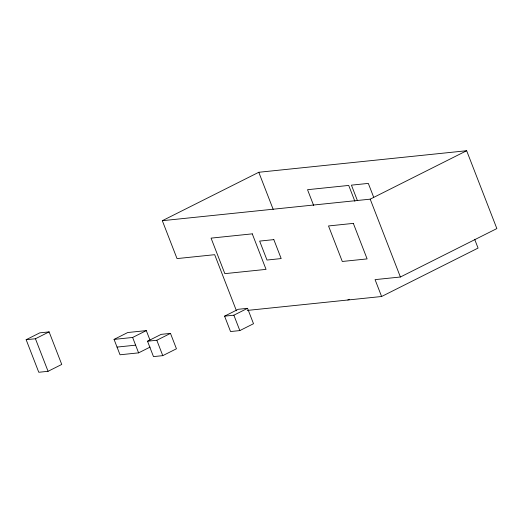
<?xml version="1.0" encoding="UTF-8"?>
<svg xmlns="http://www.w3.org/2000/svg" width="523" height="523" viewBox="0 0 523 523"><rect width="100%" height="100%" fill="white"/><g stroke="black" fill="none" stroke-linecap="round" stroke-linejoin="round"><path stroke-width="0.78" d="M236.429 310.76L214.678 254.688L177.022 258.591L162.326 220.699L258.787 172.276L466.653 150.729L496.85 228.577L400.396 277.007L375.063 279.628L381.607 296.502L478.068 248.079L474.649 239.273M26.15 339.708L39.82 332.844L49.11 331.883L61.74 364.439L48.064 371.304L38.78 372.271L26.15 339.708L35.44 338.747L49.11 331.883M162.326 220.699L370.199 199.158L466.653 150.729M150.114 347.076L138.602 352.862L120.029 354.784L114.06 339.394L127.73 332.53L146.303 330.601L150.003 340.133M114.06 339.394L132.633 337.466L146.303 330.601M147.519 341.218L161.189 334.354L170.478 333.393L176.447 348.782L162.777 355.647L153.487 356.608L147.519 341.218L156.808 340.257L170.478 333.393M224.583 316.154L238.253 309.289L247.542 308.328L253.511 323.717L239.835 330.582L230.551 331.549L224.583 316.154L233.866 315.192L247.542 308.328M347.834 299.999L349.292 299.274M247.242 310.427L381.607 296.502M117.041 347.089L135.62 345.16M373.631 197.106L368.316 183.396L351.43 185.149L357.333 200.381M370.199 199.158L400.396 277.007M354.882 201.303L348.723 185.43L307.524 189.699L313.682 205.572M258.787 172.276L273.189 209.403M233.866 315.192L239.835 330.582M156.808 340.257L162.777 355.647M132.633 337.466L138.602 352.862M35.44 338.747L48.064 371.304M252.269 233.853L211.07 238.128L224.844 273.647L266.05 269.378L252.269 233.853M353.332 223.38L328.509 225.956L342.29 261.474L367.113 258.905L353.332 223.38M273.83 239.626L259.643 241.096L266.992 260.042L281.178 258.571L273.83 239.626"/></g></svg>
